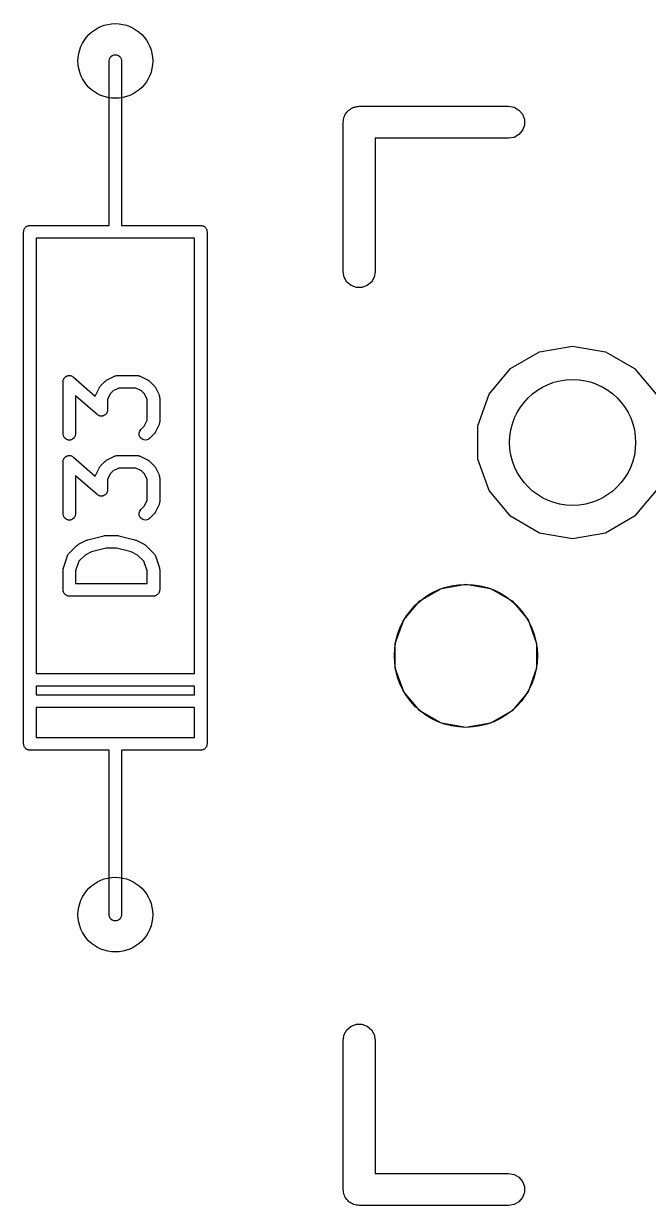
# Model space of a CAD drawing. Extents: x 35 to 203, y -146 to -25.
# Drawn here: x 82.91 to 90.34, y -104.54 to -90.48 of the extents above; entities that cross this region are included whole.
import ezdxf

# ---------------------------------------------------------------- set-up
doc = ezdxf.new("R2010")
doc.units = 0
doc.header["$MEASUREMENT"] = 0
doc.layers.get('0').update_dxf_attribs({"linetype": 'CONTINUOUS'})
doc.layers.add('BLACK', color=7, linetype='CONTINUOUS')

# ---------------------------------------------------------------- blocks, each defined once
blk = doc.blocks.new('PCB詳細')
at = {"layer": 'BLACK'}
for p, q in [((83.9425, -90.8718), (83.9625, -90.855)), ((83.9625, -90.855), (83.987, -90.8461)), ((83.987, -90.8461), (84.013, -90.8461)), ((84.013, -90.8461), (84.0375, -90.855)), ((84.0375, -90.855), (84.0575, -90.8718)), ((83.925, -90.92), (83.9295, -90.8943)), ((83.925, -92.19), (83.925, -90.92)), ((83.9295, -90.8943), (83.9425, -90.8718)), ((84.0575, -90.8718), (84.0705, -90.8943)), ((84.0705, -90.8943), (84.075, -90.92)), ((84.075, -90.92), (84.075, -92.19)), ((86.7293, -91.5704), (86.735, -91.5547)), ((86.735, -91.5547), (86.7457, -91.542)), ((86.7457, -91.542), (86.7541, -91.5275)), ((86.7541, -91.5275), (86.7668, -91.5168)), ((86.7668, -91.5168), (86.7775, -91.5041)), ((86.7775, -91.5041), (86.792, -91.4957)), ((86.792, -91.4957), (86.8047, -91.485)), ((86.8047, -91.485), (86.8204, -91.4793)), ((86.8204, -91.4793), (86.8348, -91.471)), ((86.8348, -91.471), (86.8513, -91.4681)), ((86.8513, -91.4681), (86.8669, -91.4624)), ((86.8669, -91.4624), (86.8836, -91.4624)), ((86.8836, -91.4624), (86.9, -91.4595)), ((86.9, -91.4595), (88.678, -91.4595)), ((88.678, -91.4595), (88.7432, -91.471)), ((88.7432, -91.471), (88.8005, -91.5041)), ((88.8005, -91.5041), (88.843, -91.5547)), ((88.843, -91.5547), (88.8656, -91.6169)), ((86.7095, -91.65), (86.7124, -91.6336)), ((86.7095, -93.428), (86.7095, -91.65)), ((86.7124, -91.6169), (86.7181, -91.6013)), ((86.7124, -91.6336), (86.7124, -91.6169)), ((86.7181, -91.6013), (86.721, -91.5848)), ((86.721, -91.5848), (86.7293, -91.5704)), ((88.8656, -91.6831), (88.843, -91.7452)), ((88.8656, -91.6169), (88.8656, -91.6831)), ((88.678, -91.8405), (87.0905, -91.8405)), ((87.0905, -91.8405), (87.0905, -93.428)), ((88.7432, -91.829), (88.678, -91.8405)), ((88.8005, -91.7959), (88.7432, -91.829)), ((88.843, -91.7452), (88.8005, -91.7959)), ((83.925, -92.877), (83.925, -92.19)), ((84.075, -92.19), (84.075, -92.877)), ((82.909, -92.952), (82.9101, -92.9455)), ((82.909, -99.048), (82.909, -92.952)), ((82.9101, -92.939), (82.9124, -92.9328)), ((82.9101, -92.9455), (82.9101, -92.939)), ((82.9124, -92.9328), (82.9135, -92.9263)), ((82.9135, -92.9263), (82.9168, -92.9207)), ((82.9168, -92.9207), (82.919, -92.9145)), ((82.919, -92.9145), (82.9233, -92.9095)), ((82.9233, -92.9095), (82.9265, -92.9038)), ((82.9265, -92.9038), (82.9316, -92.8996)), ((82.9316, -92.8996), (82.9358, -92.8945)), ((82.9358, -92.8945), (82.9415, -92.8913)), ((82.9415, -92.8913), (82.9465, -92.887)), ((82.9465, -92.887), (82.9527, -92.8848)), ((82.9527, -92.8848), (82.9583, -92.8815)), ((82.9583, -92.8815), (82.9648, -92.8804)), ((82.9648, -92.8804), (82.971, -92.8781)), ((82.971, -92.8781), (82.9775, -92.8781)), ((82.9775, -92.8781), (82.984, -92.877)), ((82.984, -92.877), (83.925, -92.877)), ((84.075, -92.877), (85.016, -92.877)), ((85.016, -92.877), (85.0225, -92.8781)), ((85.0225, -92.8781), (85.029, -92.8781)), ((85.029, -92.8781), (85.0352, -92.8804)), ((85.0352, -92.8804), (85.0417, -92.8815)), ((85.0417, -92.8815), (85.0473, -92.8848)), ((85.0473, -92.8848), (85.0535, -92.887)), ((85.0535, -92.887), (85.0585, -92.8913)), ((85.0585, -92.8913), (85.0642, -92.8945)), ((85.0642, -92.8945), (85.0684, -92.8996)), ((85.0684, -92.8996), (85.0735, -92.9038)), ((85.0735, -92.9038), (85.0767, -92.9095)), ((85.0767, -92.9095), (85.081, -92.9145)), ((85.081, -92.9145), (85.0832, -92.9207)), ((85.0832, -92.9207), (85.0865, -92.9263)), ((85.0865, -92.9263), (85.0876, -92.9328)), ((85.0876, -92.9328), (85.0899, -92.939)), ((85.0899, -92.939), (85.0899, -92.9455)), ((85.0899, -92.9455), (85.091, -92.952)), ((85.091, -92.952), (85.091, -99.048)), ((84, -93.027), (83.059, -93.027)), ((83.059, -93.027), (83.059, -98.211)), ((84.941, -93.027), (84, -93.027)), ((84.941, -98.211), (84.941, -93.027)), ((86.721, -93.4932), (86.7095, -93.428)), ((86.7541, -93.5505), (86.721, -93.4932)), ((87.079, -93.4932), (87.0459, -93.5505)), ((87.0905, -93.428), (87.079, -93.4932)), ((86.8047, -93.593), (86.7541, -93.5505)), ((86.8669, -93.6156), (86.8047, -93.593)), ((86.9331, -93.6156), (86.8669, -93.6156)), ((86.9952, -93.593), (86.9331, -93.6156)), ((87.0459, -93.5505), (86.9952, -93.593)), ((89.0476, -94.3818), (89.44, -94.3126)), ((89.44, -94.3126), (89.8324, -94.3818)), ((88.7025, -94.5811), (89.0476, -94.3818)), ((89.8324, -94.3818), (90.1775, -94.5811)), ((88.4464, -94.8863), (88.7025, -94.5811)), ((90.1775, -94.5811), (90.4336, -94.8863)), ((83.3774, -94.7381), (83.3787, -94.7309)), ((83.3774, -95.3571), (83.3774, -94.7381)), ((83.3787, -94.7309), (83.3788, -94.7235)), ((83.3788, -94.7235), (83.3809, -94.7181)), ((83.3809, -94.7181), (83.3819, -94.7124)), ((83.3819, -94.7124), (83.3856, -94.7061)), ((83.3856, -94.7061), (83.3882, -94.6993)), ((83.3882, -94.6993), (83.392, -94.6949)), ((83.392, -94.6949), (83.3949, -94.6899)), ((83.3949, -94.6899), (83.4005, -94.6852)), ((83.4005, -94.6852), (83.4054, -94.6797)), ((83.4054, -94.6797), (83.4104, -94.6769)), ((83.4104, -94.6769), (83.4149, -94.6731)), ((83.4149, -94.6731), (83.4218, -94.6706)), ((83.4218, -94.6706), (83.4282, -94.6671)), ((83.4282, -94.6671), (83.4339, -94.6662)), ((83.4339, -94.6662), (83.4394, -94.6642)), ((83.4394, -94.6642), (83.4467, -94.6642)), ((83.4467, -94.6642), (83.4539, -94.6631)), ((83.4539, -94.6631), (83.4596, -94.6642)), ((83.4596, -94.6642), (83.4654, -94.6642)), ((83.4654, -94.6642), (83.4723, -94.6667)), ((83.4723, -94.6667), (83.4795, -94.6682)), ((83.4795, -94.6682), (83.4844, -94.6712)), ((83.4844, -94.6712), (83.4899, -94.6731)), ((83.4899, -94.6731), (83.4955, -94.6779)), ((83.4955, -94.6779), (83.5018, -94.6817)), ((83.5018, -94.6817), (83.7618, -94.9091)), ((83.8139, -94.7998), (83.821, -94.7901)), ((83.821, -94.7901), (83.8279, -94.7803)), ((83.8279, -94.7803), (83.8755, -94.7327)), ((83.8755, -94.7327), (83.8854, -94.7258)), ((83.8854, -94.7258), (83.895, -94.7186)), ((83.895, -94.7186), (83.9903, -94.671)), ((83.9903, -94.671), (83.9944, -94.6698)), ((83.9944, -94.6698), (83.9982, -94.6676)), ((83.9982, -94.6676), (84.0068, -94.6661)), ((84.0068, -94.6661), (84.0152, -94.6636)), ((84.0152, -94.6636), (84.0196, -94.6638)), ((84.0196, -94.6638), (84.0238, -94.6631)), ((84.0238, -94.6631), (84.2619, -94.6631)), ((84.2619, -94.6631), (84.2662, -94.6638)), ((84.2662, -94.6638), (84.2705, -94.6636)), ((84.2705, -94.6636), (84.2789, -94.6661)), ((84.2789, -94.6661), (84.2876, -94.6676)), ((84.2876, -94.6676), (84.2913, -94.6698)), ((84.2913, -94.6698), (84.2954, -94.671)), ((84.2954, -94.671), (84.3907, -94.7186)), ((84.3907, -94.7186), (84.4003, -94.7258)), ((84.4003, -94.7258), (84.4102, -94.7327)), ((84.4102, -94.7327), (84.4578, -94.7803)), ((84.4578, -94.7803), (84.4647, -94.7901)), ((84.4647, -94.7901), (84.4718, -94.7998)), ((83.7839, -95.1279), (83.5274, -94.9034)), ((83.5274, -94.9034), (83.5274, -95.3571)), ((83.7618, -94.9091), (83.7629, -94.9029)), ((83.7629, -94.9029), (83.765, -94.8992)), ((83.765, -94.8992), (83.7663, -94.895)), ((83.7663, -94.895), (83.8139, -94.7998)), ((83.9426, -94.8778), (83.9083, -94.9463)), ((83.973, -94.8474), (83.9426, -94.8778)), ((84.0415, -94.8131), (83.973, -94.8474)), ((84.2442, -94.8131), (84.0415, -94.8131)), ((84.3127, -94.8474), (84.2442, -94.8131)), ((84.3431, -94.8778), (84.3127, -94.8474)), ((84.3774, -94.9463), (84.3431, -94.8778)), ((84.4718, -94.7998), (84.5195, -94.895)), ((84.5195, -94.895), (84.5207, -94.8992)), ((84.5207, -94.8992), (84.5229, -94.9029)), ((84.5229, -94.9029), (84.5244, -94.9116)), ((84.5244, -94.9116), (84.5269, -94.92)), ((84.5269, -94.92), (84.5266, -94.9243)), ((84.5266, -94.9243), (84.5274, -94.9286)), ((84.5274, -94.9286), (84.5274, -95.2143)), ((88.3101, -95.2608), (88.4464, -94.8863)), ((83.9083, -95.0714), (83.9071, -95.0786)), ((83.9083, -94.9463), (83.9083, -95.0714)), ((84.3774, -95.1966), (84.3774, -94.9463)), ((83.7902, -95.1317), (83.7839, -95.1279)), ((83.7958, -95.1364), (83.7902, -95.1317)), ((83.8013, -95.1384), (83.7958, -95.1364)), ((83.8062, -95.1414), (83.8013, -95.1384)), ((83.8134, -95.1428), (83.8062, -95.1414)), ((83.8203, -95.1453), (83.8134, -95.1428)), ((83.8261, -95.1453), (83.8203, -95.1453)), ((83.8318, -95.1464), (83.8261, -95.1453)), ((83.839, -95.1453), (83.8318, -95.1464)), ((83.8464, -95.1453), (83.839, -95.1453)), ((83.8518, -95.1433), (83.8464, -95.1453)), ((83.8575, -95.1424), (83.8518, -95.1433)), ((83.8639, -95.1389), (83.8575, -95.1424)), ((83.8708, -95.1364), (83.8639, -95.1389)), ((83.8753, -95.1327), (83.8708, -95.1364)), ((83.8803, -95.1299), (83.8753, -95.1327)), ((83.8852, -95.1243), (83.8803, -95.1299)), ((83.8908, -95.1196), (83.8852, -95.1243)), ((83.8937, -95.1146), (83.8908, -95.1196)), ((83.8975, -95.1103), (83.8937, -95.1146)), ((83.9001, -95.1034), (83.8975, -95.1103)), ((83.9038, -95.0971), (83.9001, -95.1034)), ((83.9048, -95.0914), (83.9038, -95.0971)), ((83.9069, -95.086), (83.9048, -95.0914)), ((83.9071, -95.0786), (83.9069, -95.086)), ((84.3431, -95.2651), (84.3774, -95.1966)), ((84.5274, -95.2143), (84.5266, -95.2185)), ((83.3819, -95.3828), (83.3774, -95.3571)), ((83.5274, -95.3571), (83.5229, -95.3828)), ((84.2824, -95.3506), (84.2892, -95.3254)), ((84.2847, -95.3766), (84.2824, -95.3506)), ((84.2892, -95.3254), (84.3041, -95.3041)), ((84.3041, -95.3041), (84.3431, -95.2651)), ((84.4647, -95.3527), (84.4578, -95.3626)), ((84.4718, -95.3431), (84.4647, -95.3527)), ((84.5195, -95.2478), (84.4718, -95.3431)), ((84.5207, -95.2437), (84.5195, -95.2478)), ((84.5229, -95.2399), (84.5207, -95.2437)), ((84.5244, -95.2313), (84.5229, -95.2399)), ((84.5269, -95.2229), (84.5244, -95.2313)), ((84.5266, -95.2185), (84.5269, -95.2229)), ((88.3101, -95.6592), (88.3101, -95.2608)), ((83.3949, -95.4054), (83.3819, -95.3828)), ((83.4149, -95.4221), (83.3949, -95.4054)), ((83.4394, -95.431), (83.4149, -95.4221)), ((83.4654, -95.431), (83.4394, -95.431)), ((83.4899, -95.4221), (83.4654, -95.431)), ((83.5098, -95.4054), (83.4899, -95.4221)), ((83.5229, -95.3828), (83.5098, -95.4054)), ((84.2957, -95.4002), (84.2847, -95.3766)), ((84.3141, -95.4186), (84.2957, -95.4002)), ((84.3377, -95.4296), (84.3141, -95.4186)), ((84.3637, -95.4319), (84.3377, -95.4296)), ((84.3888, -95.4251), (84.3637, -95.4319)), ((84.4102, -95.4102), (84.3888, -95.4251)), ((84.4578, -95.3626), (84.4102, -95.4102)), ((83.3949, -95.6423), (83.4005, -95.6376)), ((83.4005, -95.6376), (83.4054, -95.632)), ((83.4054, -95.632), (83.4104, -95.6292)), ((83.4104, -95.6292), (83.4149, -95.6255)), ((83.4149, -95.6255), (83.4218, -95.623)), ((83.4218, -95.623), (83.4282, -95.6195)), ((83.4282, -95.6195), (83.4339, -95.6186)), ((83.4339, -95.6186), (83.4394, -95.6166)), ((83.4394, -95.6166), (83.4467, -95.6166)), ((83.4467, -95.6166), (83.4539, -95.6155)), ((83.4539, -95.6155), (83.4596, -95.6166)), ((83.4596, -95.6166), (83.4654, -95.6166)), ((83.4654, -95.6166), (83.4723, -95.6191)), ((83.4723, -95.6191), (83.4795, -95.6205)), ((83.4795, -95.6205), (83.4844, -95.6235)), ((83.4844, -95.6235), (83.4899, -95.6255)), ((83.4899, -95.6255), (83.4955, -95.6302)), ((83.4955, -95.6302), (83.5018, -95.634)), ((83.5018, -95.634), (83.7618, -95.8615)), ((83.895, -95.671), (83.9903, -95.6234)), ((83.9903, -95.6234), (83.9944, -95.6222)), ((83.9944, -95.6222), (83.9982, -95.62)), ((83.9982, -95.62), (84.0068, -95.6185)), ((84.0068, -95.6185), (84.0152, -95.616)), ((84.0152, -95.616), (84.0196, -95.6162)), ((84.0196, -95.6162), (84.0238, -95.6155)), ((84.0238, -95.6155), (84.2619, -95.6155)), ((84.2619, -95.6155), (84.2662, -95.6162)), ((84.2662, -95.6162), (84.2705, -95.616)), ((84.2705, -95.616), (84.2789, -95.6185)), ((84.2789, -95.6185), (84.2876, -95.62)), ((84.2876, -95.62), (84.2913, -95.6222)), ((84.2913, -95.6222), (84.2954, -95.6234)), ((84.2954, -95.6234), (84.3907, -95.671)), ((83.3774, -95.6905), (83.3787, -95.6833)), ((83.3774, -96.3095), (83.3774, -95.6905)), ((83.3787, -95.6833), (83.3788, -95.6759)), ((83.3788, -95.6759), (83.3809, -95.6705)), ((83.3809, -95.6705), (83.3819, -95.6648)), ((83.3819, -95.6648), (83.3856, -95.6585)), ((83.3856, -95.6585), (83.3882, -95.6516)), ((83.3882, -95.6516), (83.392, -95.6473)), ((83.392, -95.6473), (83.3949, -95.6423)), ((83.7663, -95.8474), (83.8139, -95.7522)), ((83.8139, -95.7522), (83.821, -95.7425)), ((83.821, -95.7425), (83.8279, -95.7327)), ((83.8279, -95.7327), (83.8755, -95.6851)), ((83.8755, -95.6851), (83.8854, -95.6782)), ((83.8854, -95.6782), (83.895, -95.671)), ((84.0415, -95.7655), (83.973, -95.7997)), ((84.2442, -95.7655), (84.0415, -95.7655)), ((84.3127, -95.7997), (84.2442, -95.7655)), ((84.3907, -95.671), (84.4003, -95.6782)), ((84.4003, -95.6782), (84.4102, -95.6851)), ((84.4102, -95.6851), (84.4578, -95.7327)), ((84.4578, -95.7327), (84.4647, -95.7425)), ((84.4647, -95.7425), (84.4718, -95.7522)), ((84.4718, -95.7522), (84.5195, -95.8474)), ((88.4464, -96.0337), (88.3101, -95.6592)), ((83.7839, -96.0803), (83.5274, -95.8558)), ((83.5274, -95.8558), (83.5274, -96.3095)), ((83.7618, -95.8615), (83.7629, -95.8553)), ((83.7629, -95.8553), (83.765, -95.8516)), ((83.765, -95.8516), (83.7663, -95.8474)), ((83.9426, -95.8301), (83.9083, -95.8987)), ((83.9083, -95.8987), (83.9083, -96.0238)), ((83.973, -95.7997), (83.9426, -95.8301)), ((84.3431, -95.8301), (84.3127, -95.7997)), ((84.3774, -95.8987), (84.3431, -95.8301)), ((84.3774, -96.149), (84.3774, -95.8987)), ((84.5195, -95.8474), (84.5207, -95.8516)), ((84.5207, -95.8516), (84.5229, -95.8553)), ((84.5229, -95.8553), (84.5244, -95.864)), ((84.5244, -95.864), (84.5269, -95.8724)), ((84.5269, -95.8724), (84.5266, -95.8767)), ((84.5266, -95.8767), (84.5274, -95.881)), ((84.5274, -95.881), (84.5274, -96.1667)), ((83.9001, -96.0558), (83.8975, -96.0626)), ((83.9038, -96.0495), (83.9001, -96.0558)), ((83.9048, -96.0438), (83.9038, -96.0495)), ((83.9069, -96.0384), (83.9048, -96.0438)), ((83.9071, -96.031), (83.9069, -96.0384)), ((83.9083, -96.0238), (83.9071, -96.031)), ((88.7025, -96.3389), (88.4464, -96.0337)), ((90.4336, -96.0337), (90.1775, -96.3389)), ((83.7902, -96.084), (83.7839, -96.0803)), ((83.7958, -96.0888), (83.7902, -96.084)), ((83.8013, -96.0907), (83.7958, -96.0888)), ((83.8062, -96.0937), (83.8013, -96.0907)), ((83.8134, -96.0952), (83.8062, -96.0937)), ((83.8203, -96.0977), (83.8134, -96.0952)), ((83.8261, -96.0977), (83.8203, -96.0977)), ((83.8318, -96.0988), (83.8261, -96.0977)), ((83.839, -96.0977), (83.8318, -96.0988)), ((83.8464, -96.0977), (83.839, -96.0977)), ((83.8518, -96.0957), (83.8464, -96.0977)), ((83.8575, -96.0948), (83.8518, -96.0957)), ((83.8639, -96.0913), (83.8575, -96.0948)), ((83.8708, -96.0888), (83.8639, -96.0913)), ((83.8753, -96.085), (83.8708, -96.0888)), ((83.8803, -96.0823), (83.8753, -96.085)), ((83.8852, -96.0767), (83.8803, -96.0823)), ((83.8908, -96.072), (83.8852, -96.0767)), ((83.8937, -96.067), (83.8908, -96.072)), ((83.8975, -96.0626), (83.8937, -96.067)), ((84.3431, -96.2175), (84.3774, -96.149)), ((84.5195, -96.2002), (84.4718, -96.2954)), ((84.5207, -96.1961), (84.5195, -96.2002)), ((84.5229, -96.1923), (84.5207, -96.1961)), ((84.5244, -96.1837), (84.5229, -96.1923)), ((84.5269, -96.1752), (84.5244, -96.1837)), ((84.5274, -96.1667), (84.5266, -96.1709)), ((84.5266, -96.1709), (84.5269, -96.1752)), ((83.3819, -96.3352), (83.3774, -96.3095)), ((83.3949, -96.3577), (83.3819, -96.3352)), ((83.5229, -96.3352), (83.5098, -96.3577)), ((83.5274, -96.3095), (83.5229, -96.3352)), ((84.2824, -96.303), (84.2892, -96.2778)), ((84.2847, -96.3289), (84.2824, -96.303)), ((84.2957, -96.3525), (84.2847, -96.3289)), ((84.2892, -96.2778), (84.3041, -96.2565)), ((84.3041, -96.2565), (84.3431, -96.2175)), ((84.4578, -96.3149), (84.4102, -96.3626)), ((84.4647, -96.3051), (84.4578, -96.3149)), ((84.4718, -96.2954), (84.4647, -96.3051)), ((89.0476, -96.5382), (88.7025, -96.3389)), ((90.1775, -96.3389), (89.8324, -96.5382)), ((83.4149, -96.3745), (83.3949, -96.3577)), ((83.4394, -96.3834), (83.4149, -96.3745)), ((83.4654, -96.3834), (83.4394, -96.3834)), ((83.4899, -96.3745), (83.4654, -96.3834)), ((83.5098, -96.3577), (83.4899, -96.3745)), ((84.3141, -96.371), (84.2957, -96.3525)), ((84.3377, -96.382), (84.3141, -96.371)), ((84.3637, -96.3842), (84.3377, -96.382)), ((84.3888, -96.3775), (84.3637, -96.3842)), ((84.4102, -96.3626), (84.3888, -96.3775)), ((83.6569, -96.6234), (83.6648, -96.6211)), ((83.6648, -96.6211), (83.6723, -96.6177)), ((83.6723, -96.6177), (83.8628, -96.5701)), ((83.8628, -96.5701), (83.8719, -96.5694)), ((83.8719, -96.5694), (83.881, -96.5679)), ((83.881, -96.5679), (84.0238, -96.5679)), ((84.0238, -96.5679), (84.0328, -96.5694)), ((84.0328, -96.5694), (84.042, -96.5701)), ((84.042, -96.5701), (84.2325, -96.6177)), ((84.2325, -96.6177), (84.24, -96.6211)), ((84.24, -96.6211), (84.2478, -96.6234)), ((89.44, -96.6074), (89.0476, -96.5382)), ((89.8324, -96.5382), (89.44, -96.6074)), ((83.447, -96.7803), (83.5422, -96.6851)), ((83.5422, -96.6851), (83.552, -96.6782)), ((83.552, -96.6782), (83.5617, -96.671)), ((83.5617, -96.671), (83.6569, -96.6234)), ((83.7167, -96.7612), (83.6397, -96.7997)), ((83.8902, -96.7179), (83.7167, -96.7612)), ((84.0146, -96.7179), (83.8902, -96.7179)), ((84.1881, -96.7612), (84.0146, -96.7179)), ((84.2651, -96.7997), (84.1881, -96.7612)), ((84.2478, -96.6234), (84.3431, -96.671)), ((84.3431, -96.671), (84.3527, -96.6782)), ((84.3527, -96.6782), (84.3626, -96.6851)), ((84.3626, -96.6851), (84.4578, -96.7803)), ((83.3812, -96.9525), (83.4288, -96.8096)), ((83.4288, -96.8096), (83.4309, -96.8058)), ((83.4309, -96.8058), (83.432, -96.8016)), ((83.432, -96.8016), (83.4371, -96.7944)), ((83.4371, -96.7944), (83.4413, -96.7867)), ((83.4413, -96.7867), (83.4445, -96.7838)), ((83.4445, -96.7838), (83.447, -96.7803)), ((83.5656, -96.8738), (83.5274, -96.9884)), ((83.6397, -96.7997), (83.5656, -96.8738)), ((84.3392, -96.8738), (84.2651, -96.7997)), ((84.3774, -96.9884), (84.3392, -96.8738)), ((84.4578, -96.7803), (84.4603, -96.7838)), ((84.4603, -96.7838), (84.4635, -96.7867)), ((84.4635, -96.7867), (84.4677, -96.7944)), ((84.4677, -96.7944), (84.4727, -96.8016)), ((84.4727, -96.8016), (84.4739, -96.8058)), ((84.4739, -96.8058), (84.4759, -96.8096)), ((84.4759, -96.8096), (84.5235, -96.9525)), ((83.3774, -96.9762), (83.3795, -96.9643)), ((83.3774, -97.2143), (83.3774, -96.9762)), ((83.3795, -96.9643), (83.3812, -96.9525)), ((83.5274, -96.9884), (83.5274, -97.1393)), ((84.3774, -97.1393), (84.3774, -96.9884)), ((84.5235, -96.9525), (84.5253, -96.9643)), ((84.5253, -96.9643), (84.5274, -96.9762)), ((84.5274, -96.9762), (84.5274, -97.2143)), ((83.5274, -97.1393), (84.3774, -97.1393)), ((87.8779, -97.1974), (88.17, -97.1458)), ((88.17, -97.1458), (88.4621, -97.1974)), ((83.3785, -97.2207), (83.3774, -97.2143)), ((83.3785, -97.2273), (83.3785, -97.2207)), ((83.3808, -97.2335), (83.3785, -97.2273)), ((83.3819, -97.2399), (83.3808, -97.2335)), ((83.3852, -97.2456), (83.3819, -97.2399)), ((83.3874, -97.2518), (83.3852, -97.2456)), ((83.3916, -97.2568), (83.3874, -97.2518)), ((83.3949, -97.2625), (83.3916, -97.2568)), ((83.4, -97.2667), (83.3949, -97.2625)), ((83.4042, -97.2717), (83.4, -97.2667)), ((83.4099, -97.275), (83.4042, -97.2717)), ((83.4149, -97.2792), (83.4099, -97.275)), ((83.421, -97.2815), (83.4149, -97.2792)), ((83.4267, -97.2848), (83.421, -97.2815)), ((83.4332, -97.2859), (83.4267, -97.2848)), ((83.4394, -97.2881), (83.4332, -97.2859)), ((83.4459, -97.2881), (83.4394, -97.2881)), ((83.4524, -97.2893), (83.4459, -97.2881)), ((84.4524, -97.2893), (83.4524, -97.2893)), ((84.4588, -97.2881), (84.4524, -97.2893)), ((84.4654, -97.2881), (84.4588, -97.2881)), ((84.4716, -97.2859), (84.4654, -97.2881)), ((84.478, -97.2848), (84.4716, -97.2859)), ((84.4837, -97.2815), (84.478, -97.2848)), ((84.4899, -97.2792), (84.4837, -97.2815)), ((84.4949, -97.275), (84.4899, -97.2792)), ((84.5006, -97.2717), (84.4949, -97.275)), ((84.5048, -97.2667), (84.5006, -97.2717)), ((84.5098, -97.2625), (84.5048, -97.2667)), ((84.5131, -97.2568), (84.5098, -97.2625)), ((84.5173, -97.2518), (84.5131, -97.2568)), ((84.5196, -97.2456), (84.5173, -97.2518)), ((84.5229, -97.2399), (84.5196, -97.2456)), ((84.524, -97.2335), (84.5229, -97.2399)), ((84.5262, -97.2273), (84.524, -97.2335)), ((84.5274, -97.2143), (84.5262, -97.2207)), ((84.5262, -97.2207), (84.5262, -97.2273)), ((87.621, -97.3457), (87.8779, -97.1974)), ((88.4621, -97.1974), (88.719, -97.3457)), ((87.4303, -97.5729), (87.621, -97.3457)), ((88.719, -97.3457), (88.9097, -97.5729)), ((87.3288, -97.8517), (87.4303, -97.5729)), ((88.9097, -97.5729), (89.0112, -97.8517)), ((87.3288, -98.1483), (87.3288, -97.8517)), ((89.0112, -97.8517), (89.0112, -98.1483)), ((87.4303, -98.4271), (87.3288, -98.1483)), ((89.0112, -98.1483), (88.9097, -98.4271)), ((83.059, -98.211), (84.941, -98.211)), ((83.059, -98.361), (83.059, -98.465)), ((84.941, -98.361), (83.059, -98.361)), ((84.941, -98.465), (84.941, -98.361)), ((87.621, -98.6543), (87.4303, -98.4271)), ((88.9097, -98.4271), (88.719, -98.6543)), ((83.059, -98.465), (84.941, -98.465)), ((84.941, -98.615), (83.059, -98.615)), ((83.059, -98.615), (83.059, -98.973)), ((84.941, -98.973), (84.941, -98.615)), ((87.8779, -98.8026), (87.621, -98.6543)), ((88.719, -98.6543), (88.4621, -98.8026)), ((88.17, -98.8541), (87.8779, -98.8026)), ((88.4621, -98.8026), (88.17, -98.8541)), ((83.059, -98.973), (84, -98.973)), ((84, -98.973), (84.941, -98.973)), ((82.9101, -99.0545), (82.909, -99.048)), ((82.9101, -99.061), (82.9101, -99.0545)), ((82.9124, -99.0672), (82.9101, -99.061)), ((82.9135, -99.0737), (82.9124, -99.0672)), ((82.9168, -99.0793), (82.9135, -99.0737)), ((82.919, -99.0855), (82.9168, -99.0793)), ((82.9233, -99.0905), (82.919, -99.0855)), ((82.9265, -99.0962), (82.9233, -99.0905)), ((82.9316, -99.1004), (82.9265, -99.0962)), ((82.9358, -99.1055), (82.9316, -99.1004)), ((82.9415, -99.1087), (82.9358, -99.1055)), ((82.9465, -99.113), (82.9415, -99.1087)), ((82.9527, -99.1152), (82.9465, -99.113)), ((82.9583, -99.1185), (82.9527, -99.1152)), ((82.9648, -99.1196), (82.9583, -99.1185)), ((82.971, -99.1219), (82.9648, -99.1196)), ((82.9775, -99.1219), (82.971, -99.1219)), ((82.984, -99.123), (82.9775, -99.1219)), ((83.925, -99.123), (82.984, -99.123)), ((83.925, -99.81), (83.925, -99.123)), ((85.016, -99.123), (84.075, -99.123)), ((84.075, -99.123), (84.075, -99.81)), ((85.0225, -99.1219), (85.016, -99.123)), ((85.029, -99.1219), (85.0225, -99.1219)), ((85.0352, -99.1196), (85.029, -99.1219)), ((85.0417, -99.1185), (85.0352, -99.1196)), ((85.0473, -99.1152), (85.0417, -99.1185)), ((85.0535, -99.113), (85.0473, -99.1152)), ((85.0585, -99.1087), (85.0535, -99.113)), ((85.0642, -99.1055), (85.0585, -99.1087)), ((85.0684, -99.1004), (85.0642, -99.1055)), ((85.0735, -99.0962), (85.0684, -99.1004)), ((85.0767, -99.0905), (85.0735, -99.0962)), ((85.081, -99.0855), (85.0767, -99.0905)), ((85.0832, -99.0793), (85.081, -99.0855)), ((85.0865, -99.0737), (85.0832, -99.0793)), ((85.0876, -99.0672), (85.0865, -99.0737)), ((85.0899, -99.061), (85.0876, -99.0672)), ((85.091, -99.048), (85.0899, -99.0545)), ((85.0899, -99.0545), (85.0899, -99.061)), ((83.925, -101.08), (83.925, -99.81)), ((84.075, -99.81), (84.075, -101.08)), ((83.9295, -101.106), (83.925, -101.08)), ((83.9425, -101.128), (83.9295, -101.106)), ((84.0705, -101.106), (84.0575, -101.128)), ((84.075, -101.08), (84.0705, -101.106)), ((83.9625, -101.145), (83.9425, -101.128)), ((83.987, -101.154), (83.9625, -101.145)), ((84.013, -101.154), (83.987, -101.154)), ((84.0375, -101.145), (84.013, -101.154)), ((84.0575, -101.128), (84.0375, -101.145)), ((86.8047, -102.407), (86.8669, -102.384)), ((86.8669, -102.384), (86.9331, -102.384)), ((86.9331, -102.384), (86.9952, -102.407)), ((86.7095, -102.572), (86.721, -102.507)), ((86.721, -102.507), (86.7541, -102.45)), ((86.7541, -102.45), (86.8047, -102.407)), ((86.9952, -102.407), (87.0459, -102.45)), ((87.0459, -102.45), (87.079, -102.507)), ((87.079, -102.507), (87.0905, -102.572)), ((86.7095, -104.35), (86.7095, -102.572)), ((87.0905, -102.572), (87.0905, -104.159)), ((87.0905, -104.159), (88.678, -104.159)), ((88.678, -104.159), (88.7432, -104.171)), ((88.7432, -104.171), (88.8005, -104.204)), ((88.8005, -104.204), (88.843, -104.255)), ((86.7124, -104.366), (86.7095, -104.35)), ((88.843, -104.255), (88.8656, -104.317)), ((88.8656, -104.317), (88.8656, -104.383)), ((86.7124, -104.383), (86.7124, -104.366)), ((86.7181, -104.399), (86.7124, -104.383)), ((86.721, -104.415), (86.7181, -104.399)), ((86.7293, -104.43), (86.721, -104.415)), ((86.735, -104.445), (86.7293, -104.43)), ((86.7457, -104.458), (86.735, -104.445)), ((86.7541, -104.472), (86.7457, -104.458)), ((86.7668, -104.483), (86.7541, -104.472)), ((86.7775, -104.496), (86.7668, -104.483)), ((86.792, -104.504), (86.7775, -104.496)), ((88.8005, -104.496), (88.7432, -104.529)), ((88.843, -104.445), (88.8005, -104.496)), ((88.8656, -104.383), (88.843, -104.445)), ((86.8047, -104.515), (86.792, -104.504)), ((86.8204, -104.521), (86.8047, -104.515)), ((86.8348, -104.529), (86.8204, -104.521)), ((86.8513, -104.532), (86.8348, -104.529)), ((86.8669, -104.538), (86.8513, -104.532)), ((86.8836, -104.538), (86.8669, -104.538)), ((86.9, -104.54), (86.8836, -104.538)), ((88.678, -104.54), (86.9, -104.54)), ((88.7432, -104.529), (88.678, -104.54))]:
    blk.add_line(p, q, dxfattribs=at)
for centre, radius in [((84, -90.92), 0.4445), ((89.44, -95.46), 0.7493), ((88.17, -98), 0.8509), ((84, -101.08), 0.4445)]:
    blk.add_circle(centre, radius, dxfattribs=at)

msp = doc.modelspace()

# ---------------------------------------------------------------- block references
at = {"linetype": 'ByBlock'}
msp.add_blockref('PCB詳細', (0, 0), dxfattribs=at)

doc.saveas('drawing.dxf')
